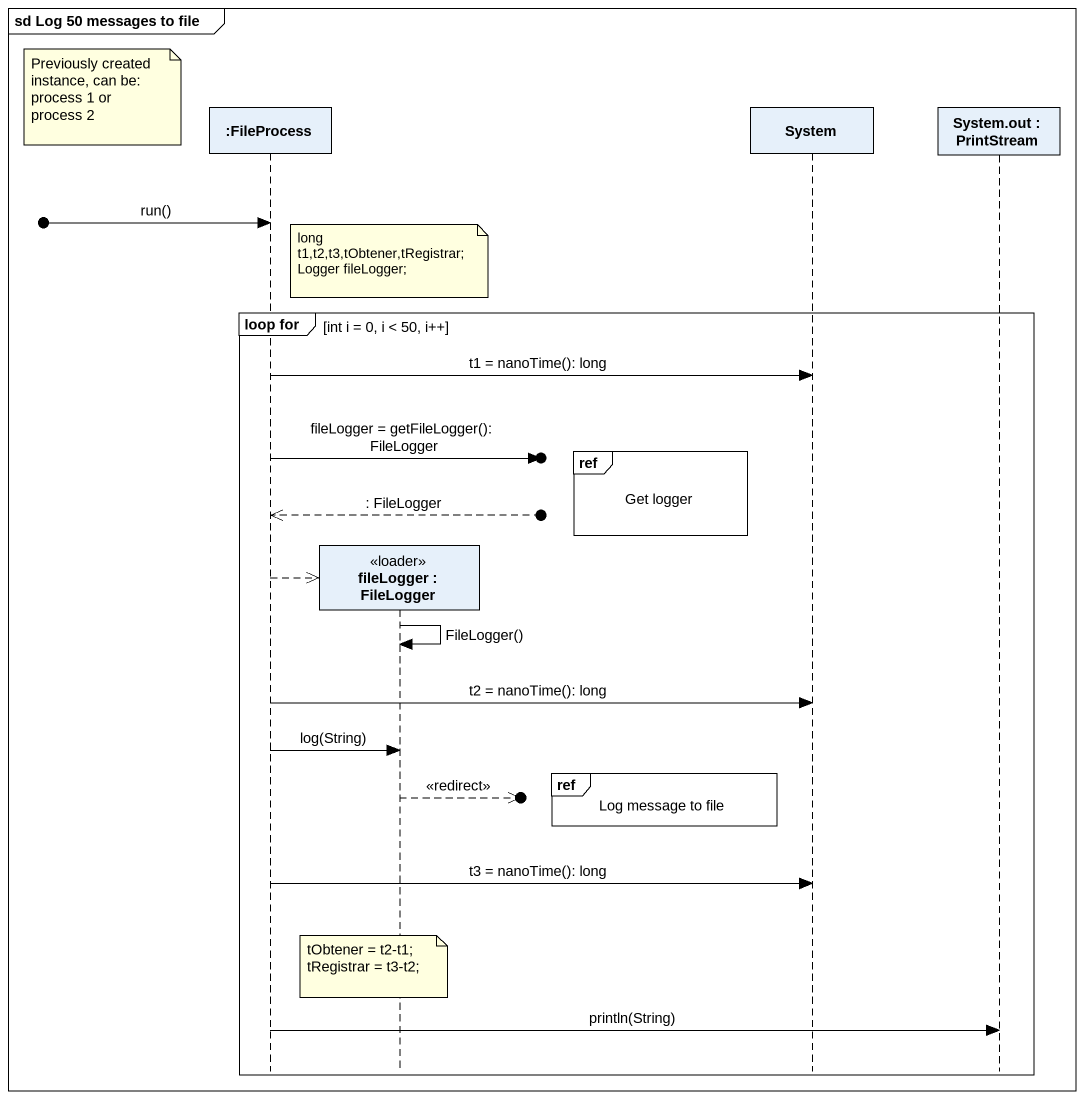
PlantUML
@startuml
mainframe sd Log 50 messages to file
hide footbox
participant ":FileProcess" as FileProcess
participant "fileLogger : FileLogger" as fileLogger <<loader>>
participant System
participant "System.out : PrintStream" as System_out

note left of FileProcess
  Previously created instance, can be:
  process 1 or process 2
end note
[o-> FileProcess : run()
note over fileLogger
  long t1,t2,t3,tObtener,tRegistrar;
  Logger fileLogger;
end note
group loop for [int i = 0, i < 50, i++]
  FileProcess -> System : t1 = nanoTime(): long
  ref over System : Get logger
  FileProcess ->o] : fileLogger = getFileLogger(): FileLogger
  FileProcess <<--o] : : FileLogger
  FileProcess -->> fileLogger **
  fileLogger -> fileLogger : FileLogger()
  FileProcess -> System : t2 = nanoTime(): long
  FileProcess -> fileLogger : log(String)
  ref over System : Log message to file
  fileLogger -->>o] : <<redirect>>
  FileProcess -> System : t3 = nanoTime(): long
  note over fileLogger
    tObtener = t2-t1;
    tRegistrar = t3-t2;
  end note
  FileProcess -> System_out : println(String)
end
@enduml
